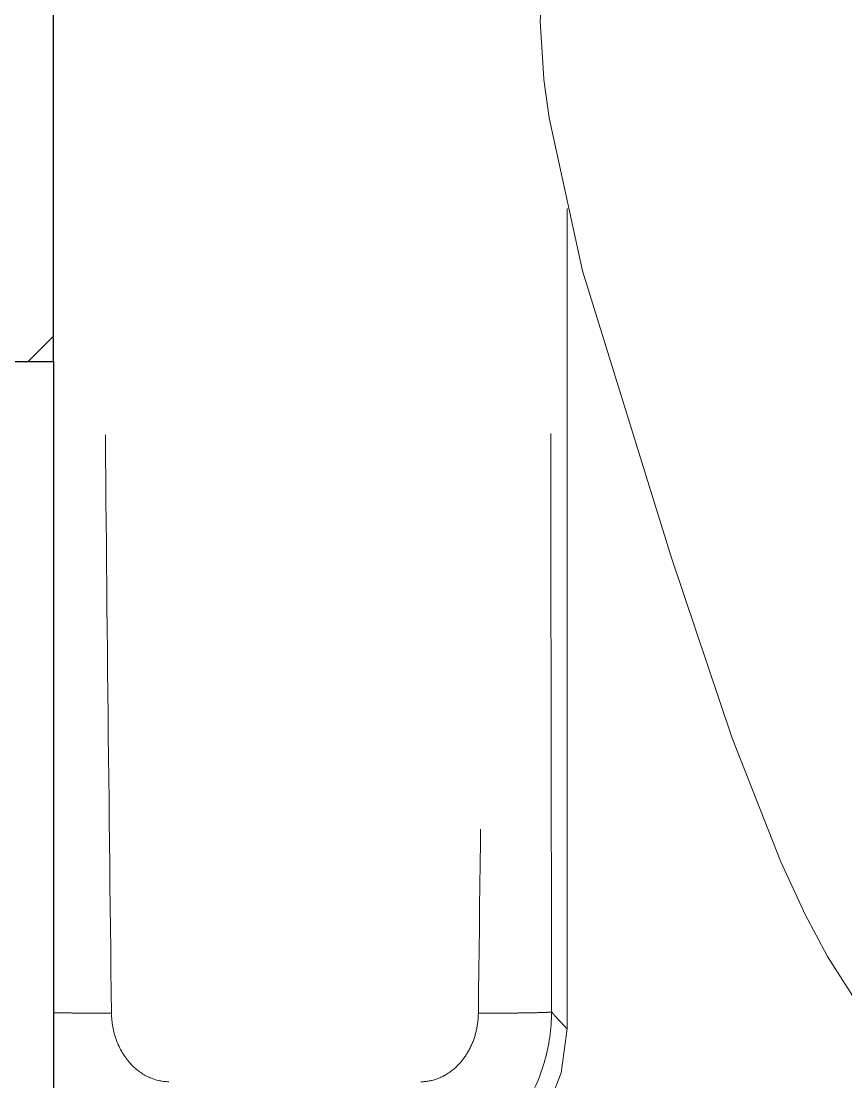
# Model space of a CAD drawing. Header units: millimetres. Extents: x 1680 to 166026, y 35966 to 91121.
# Drawn here: x 96892 to 97326, y 54350 to 54908 of the extents above; entities that cross this region are included whole.
import ezdxf

# ---------------------------------------------------------------- set-up
doc = ezdxf.new("R2010")
doc.units = ezdxf.units.MM
doc.linetypes.add('IMPORT-ACAD_ISO03W100', pattern=[762, 304.8, -457.2])
for name, color, linetype, lineweight in [('A-GENM', 13, 'Continuous', 18), ('A-WALL', 255, 'Continuous', 18), ('A-WALL-PATT', 111, 'Continuous', 50), ('G-IMPT', 8, 'Continuous', 18)]:
    doc.layers.add(name, color=color, linetype=linetype, lineweight=lineweight)

# ---------------------------------------------------------------- blocks, each defined once
blk = doc.blocks.new('Furniture_Sofas-Armchairs_Fritz-Hansen_Alphabet-SofaT-Series-PL300-3 - Default-V23-mebel yerləşmə planı')
at = {"layer": 'A-GENM', "color": 253, "linetype": 'IMPORT-ACAD_ISO03W100'}
for points in [[(1121.48, -769.58), (1121.67, -769.42), (1120.23, -770.73), (1118.37, -772.44)], [(-507.63, -816.27), (-447.6, -815.6), (-327.54, -814.27), (-147.44, -812.48), (32.67, -811.13), (212.78, -810.33), (392.9, -810.34), (573.01, -811.16), (753.12, -812.49), (933.22, -814.16), (1053.28, -815.55), (1113.31, -816.27)], [(1113.31, -816.27), (1116.18, -816.29), (1121.97, -816.92), (1130.25, -819.62), (1137.8, -824.08), (1144.02, -830.21), (1148.29, -837.88), (1149.36, -843.6), (1149.4, -846.5)], [(1113.31, -1009.48), (1053.28, -1010.2), (933.22, -1011.59), (753.12, -1013.26), (573.01, -1014.59), (392.9, -1015.42), (212.78, -1015.43), (32.67, -1014.61), (-147.44, -1013.27), (-327.54, -1011.51), (-447.61, -1010.16), (-507.63, -1009.48)]]:
    blk.add_open_spline(points, degree=3, dxfattribs=at)
for points, knots in [([(1119.38, -771.61), (1119.76, -771.25), (1120.47, -770.59), (1121.21, -769.88), (1121.58, -769.51), (1121.54, -769.53), (1121.46, -769.6)], [0.2530779, 0.2530779, 0.2530779, 0.2530779, 0.3125, 0.375, 0.4375, 0.5, 0.5, 0.5, 0.5]), ([(1112.67, -777.69), (1113.99, -776.51), (1115.86, -774.81), (1117.99, -772.87), (1118.91, -772.04), (1119.32, -771.66)], [0, 0, 0, 0, 0.125, 0.1875, 0.25, 0.25, 0.25, 0.25]), ([(1112.67, -777.68), (1052.68, -777.79), (932.71, -777.99), (776.88, -778.2), (681.04, -778.31), (645.18, -778.35)], [0, 0, 0, 0, 0.1111111, 0.2222222, 0.2886365, 0.2886365, 0.2886365, 0.2886365]), ([(1112.67, -777.68), (1121.48, -777.76), (1139.19, -780.25), (1160.67, -789.73), (1176.36, -802.17), (1186.87, -815.18), (1193.84, -830.4), (1195.57, -841.38), (1195.64, -846.92)], [0.0000002, 0.0000002, 0.0000002, 0.0000002, 0.2222222, 0.4444444, 0.5833333, 0.7222222, 0.8611111, 1, 1, 1, 1]), ([(1112.67, -777.69), (1112.7, -777.95), (1112.76, -778.75), (1112.88, -781.38), (1113, -785.43), (1113.09, -790.66), (1113.16, -795.12), (1113.22, -800.01), (1113.28, -806.97), (1113.3, -812.54), (1113.31, -816.27)], [0.0001339, 0.0001339, 0.0001339, 0.0001339, 0.1, 0.2, 0.4, 0.5, 0.6, 0.7, 0.8, 1, 1, 1, 1]), ([(1149.39, -979.25), (1149.34, -983.11), (1147.44, -990.74), (1139.6, -1000.82), (1127.75, -1007.72), (1118.11, -1009.43), (1113.31, -1009.48)], [0, 0, 0, 0, 0.222222, 0.444444, 0.722222, 1, 1, 1, 1]), ([(1112.99, -1040.07), (1113, -1039.69), (1113.04, -1038.13), (1113.09, -1035.09), (1113.16, -1030.63), (1113.22, -1025.74), (1113.26, -1020.52), (1113.29, -1015.07), (1113.31, -1011.34), (1113.31, -1009.48)], [0.367271, 0.367271, 0.367271, 0.367271, 0.4, 0.5, 0.6, 0.7, 0.8, 0.9, 1, 1, 1, 1])]:
    blk.add_open_spline(points, degree=3, knots=knots, dxfattribs=at)
at = {"layer": 'G-IMPT', "flags": 128}
for points in [[(1099.94, -502.3), (1107.9, -512.77), (1111.36, -516.49), (1116.11, -522.31), (1119.27, -527.08), (1121.92, -531.92), (1124.27, -537.13), (1126.5, -543.08), (1134.68, -574.9), (1134.16, -583.17), (1132.04, -590.2), (1128.47, -596.65), (1123.12, -603.32), (1106.84, -617.47), (1083.43, -632.36), (1083, -632.6)], [(1083, -632.6), (1061.2, -644.08), (1033.56, -656.95), (968.3, -682.66), (873.36, -714.56), (722.16, -761.35), (641.68, -779), (621.37, -781.8)], [(532.5, -687.41), (532.49, -689.13), (528.83, -702.13), (527.26, -708.86), (526.58, -714.08), (526.43, -718.92), (526.73, -723.66), (527.45, -728.48), (528.62, -733.65), (530.35, -739.65), (536.34, -757.07), (541.58, -766.84), (546.81, -772.76), (552.69, -776.94), (559.51, -779.89), (568.03, -782.02), (590.69, -783.77), (620.99, -781.85), (621.37, -781.8)], [(689.33, -769.54), (703.34, -769.54), (1008.14, -769.54), (1121.54, -769.54)], [(1205.37, -839.55), (1204.39, -829.94), (1201.84, -820.44), (1197.73, -811.29), (1192.14, -802.67), (1185.06, -794.64), (1167.13, -781.37), (1144.73, -772.59), (1121.51, -769.56)]]:
    blk.add_lwpolyline(points, dxfattribs=at)

msp = doc.modelspace()

# ---------------------------------------------------------------- hatches: boundary and pattern name
at = {"layer": 'A-WALL-PATT', "lineweight": 18}
h = msp.add_hatch(dxfattribs=at)
h.set_pattern_fill('FP_1', color=256, style=0, pattern_type=2)
h.set_pattern_definition([(45, (69924.02, 59888.87), (-113.1371, 113.1371), [])])
h.paths.add_polyline_path([(96908.55, 45899.06), (96908.55, 48649.06), (96508.55, 48649.06), (96508.55, 45899.06)], flags=0)
h.paths.add_polyline_path([(96508.55, 50249.06), (96908.55, 50249.06), (96908.55, 53129.06), (96508.55, 53129.06), (96508.55, 50301.15)], flags=0)
h.paths.add_polyline_path([(96678.54, 54729.06), (96908.55, 54729.06), (96908.55, 57609.06), (96508.55, 57609.06), (96508.55, 54729.06), (96625.67, 54729.06)], flags=0)
h.paths.add_polyline_path([(96608.55, 59209.06), (96908.55, 59209.06), (96908.55, 63539.06), (96508.55, 63539.06), (96508.55, 59209.06)], flags=0)
h.paths.add_polyline_path([(96608.55, 65139.06), (96908.55, 65139.06), (96908.55, 66299.06), (96508.55, 66299.06), (96508.55, 65139.06)], flags=0)

# ---------------------------------------------------------------- linework, layer by layer
at = {"layer": 'A-WALL', "lineweight": 30}
for p, q in [((96908.55, 54729.06), (96908.55, 57039.06)), ((96681.75, 54729.06), (96908.55, 54729.06)), ((96908.55, 54729.06), (96908.55, 53129.06))]:
    msp.add_line(p, q, dxfattribs=at)

# ---------------------------------------------------------------- block references
at = {"layer": 'A-GENM', "color": 253, "linetype": 'IMPORT-ACAD_ISO03W100', "rotation": 270.0000000000002}
msp.add_blockref('Furniture_Sofas-Armchairs_Fritz-Hansen_Alphabet-SofaT-Series-PL300-3 - Default-V23-mebel yerləşmə planı', (97948.55, 55499.06), dxfattribs=at)

doc.saveas('drawing.dxf')
